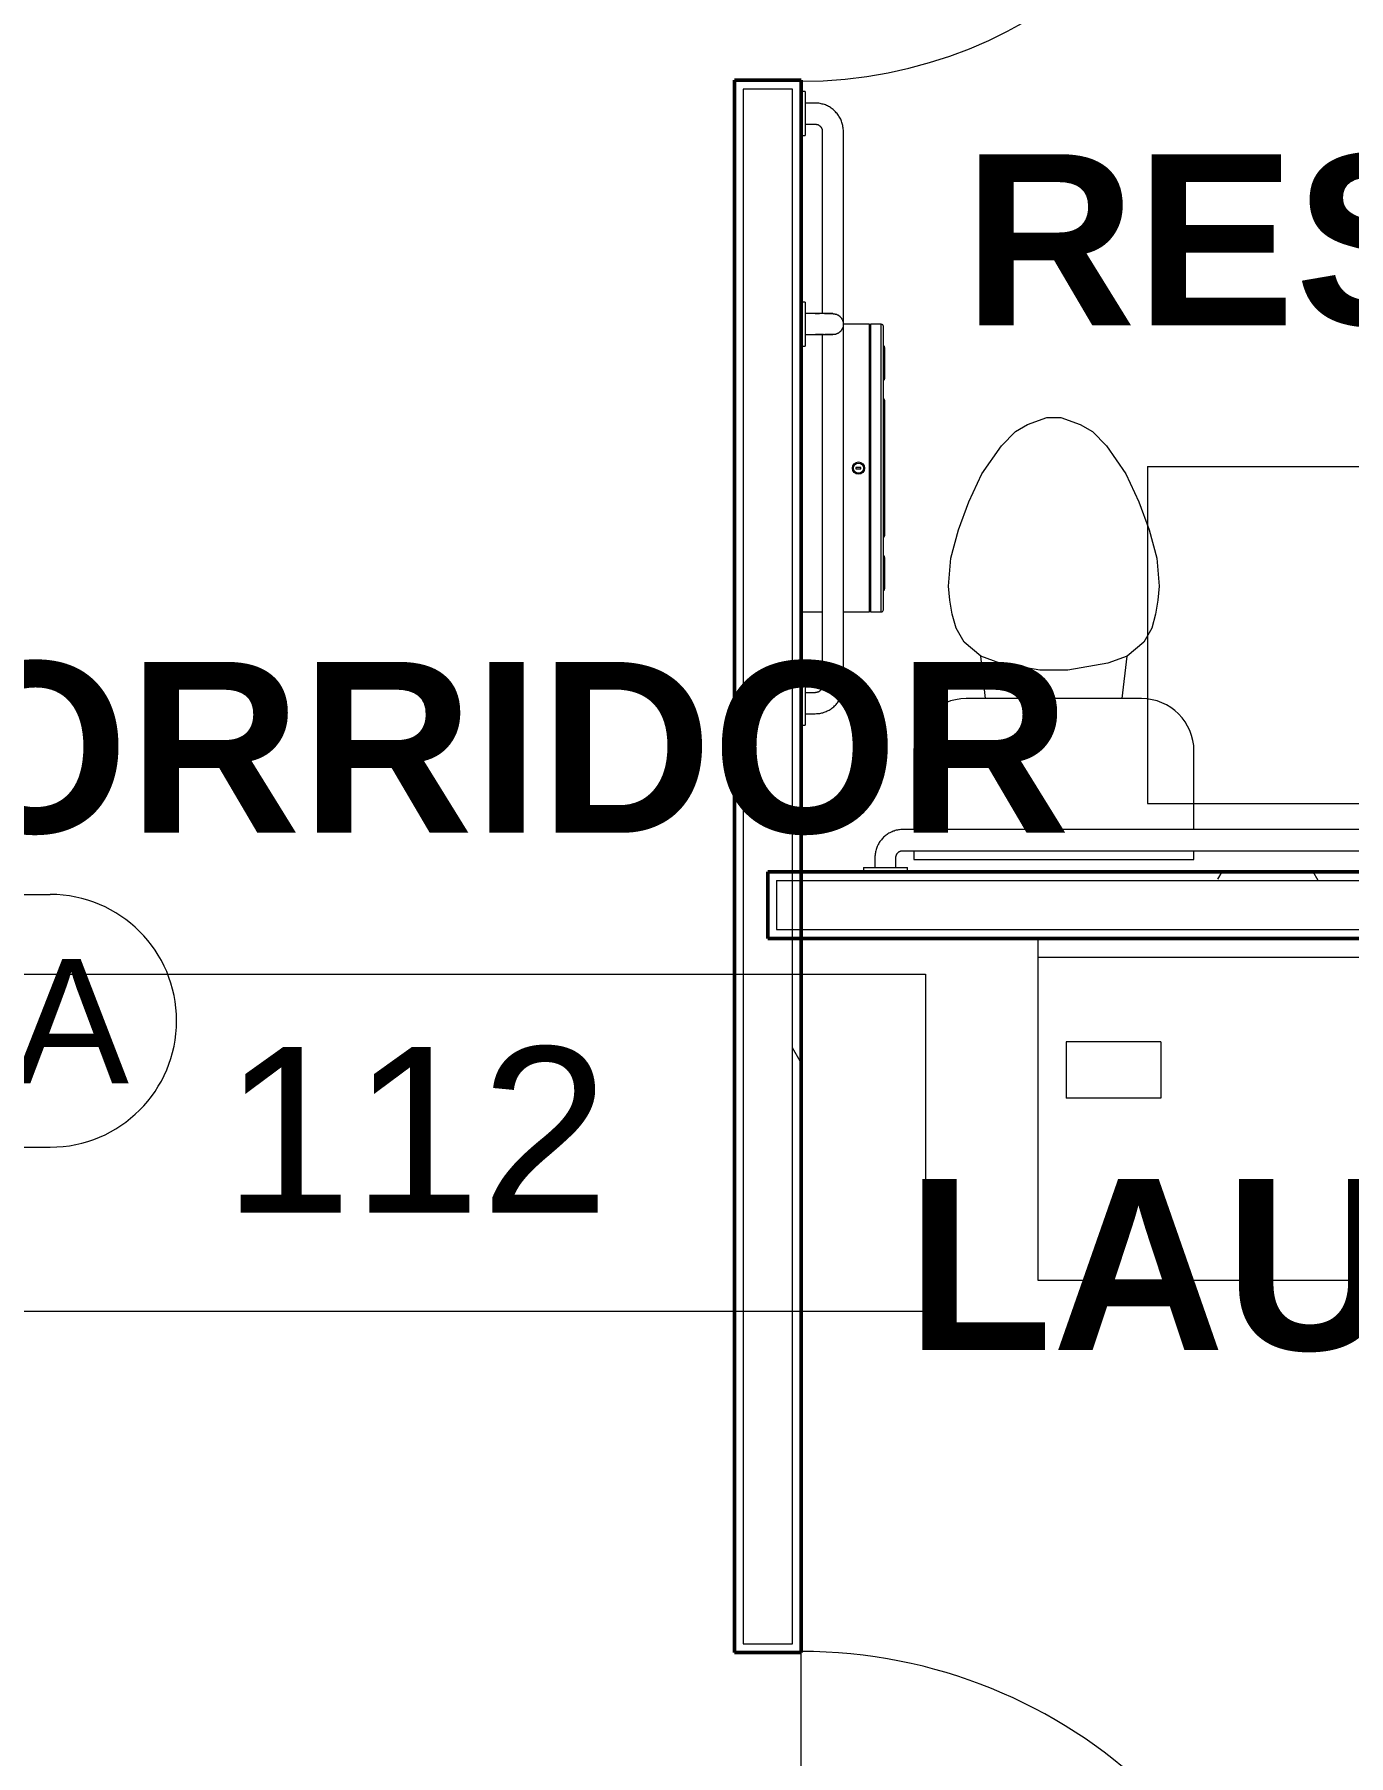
# Model space of a CAD drawing. Header units: inches. Extents: x 23906 to 26716, y -23130 to -20467.
# Drawn here: x 25119.9 to 25213.5, y -22524.4 to -22401.8 of the extents above; entities that cross this region are included whole.
import ezdxf

# ---------------------------------------------------------------- set-up
doc = ezdxf.new("R2010")
doc.units = ezdxf.units.IN
doc.header["$MEASUREMENT"] = 0
for name, color, linetype, lineweight in [('A-AREA-IDEN', 2, 'Continuous', 9), ('A-DOOR', 31, 'Continuous', 13), ('A-DOOR-IDEN', 31, 'Continuous', 9), ('A-FLOR', 192, 'Continuous', 13), ('A-WALL', 113, 'Continuous', 13), ('A-WALL-PATT', 111, 'Continuous', 50), ('I-WALL', 2, 'Continuous', 13), ('P-SANR-FIXT', 6, 'Continuous', 9), ('Q-SPCQ', 91, 'Continuous', 9)]:
    doc.layers.add(name, color=color, linetype=linetype, lineweight=lineweight)
doc.styles.add('Arial_1', font='arial.ttf', dxfattribs={"height": 8.851796})
doc.styles.add('Arial_2', font='arial.ttf', dxfattribs={"height": 11.802395})
doc.styles.add('Arial_B_1', font='arialbd.ttf', dxfattribs={"height": 12.177074})
pattern_1 = [(0, (0, 0), (30.72, 7.68), [1.267, -21.773, 1.267, -21.773, -122.88]), (0, (0, 0), (30.72, 7.68), [-46.08, 1.267, -44.813, 1.267, -21.773, -53.76]), (0, (0, 0), (30.72, 7.68), [-115.2, 1.267, -14.093, 1.267, -37.133]), (120, (11.52, 3.84), (-22.0110751, 22.7643004), [1.267, -21.773, 1.267, -21.773, -122.88]), (120, (11.52, 3.84), (-22.0110751, 22.7643004), [-46.08, 1.267, -44.813, 1.267, -21.773, -53.76]), (120, (11.52, 3.84), (-22.0110751, 22.7643004), [-115.2, 1.267, -14.093, 1.267, -37.133]), (240, (15.36, 19.2), (-8.7089249, -30.4443004), [1.267, -21.773, 1.267, -21.773, -122.88]), (240, (15.36, 19.2), (-8.7089249, -30.4443004), [-46.08, 1.267, -44.813, 1.267, -21.773, -53.76]), (240, (15.36, 19.2), (-8.7089249, -30.4443004), [-115.2, 1.267, -14.093, 1.267, -37.133])]

# ---------------------------------------------------------------- blocks, each defined once
blk = doc.blocks.new('Toilet-Domestic-3D - Toilet-Domestic-3D-V27-Enlarged First Floor Plan _East_')
at = {"layer": 'P-SANR-FIXT', "color": 7}
for p, q in [((-2.74, 11), (-1.87, 11.5)), ((-1.87, 11.5), (-0.5, 12)), ((-0.5, 12), (0.5, 12)), ((0.5, 12), (1.87, 11.5)), ((1.87, 11.5), (2.74, 11)), ((-5.13, 8), (-3.74, 10)), ((-3.74, 10), (-2.74, 11)), ((2.74, 11), (3.74, 10)), ((3.74, 10), (5.13, 8)), ((-6.06, 6), (-5.13, 8)), ((5.13, 8), (6.06, 6)), ((-6.79, 4), (-6.06, 6)), ((6.06, 6), (6.79, 4)), ((-7.33, 1.99), (-6.79, 4)), ((6.79, 4), (7.33, 1.99)), ((-7.5, 0), (-7.33, 1.99)), ((7.33, 1.99), (7.5, 0)), ((-7.41, -1), (-7.5, 0)), ((-7.24, -2), (-7.41, -1)), ((7.41, -1), (7.24, -2)), ((7.5, 0), (7.41, -1)), ((-6.97, -3), (-7.24, -2)), ((7.24, -2), (6.97, -3)), ((-6.4, -4), (-6.97, -3)), ((6.97, -3), (6.4, -4)), ((-5.21, -5), (-6.4, -4)), ((6.4, -4), (5.21, -5)), ((-3.84, -5.5), (-5.21, -5)), ((-4.86, -8.02), (-5.21, -5)), ((-1, -6), (-3.84, -5.5)), ((1, -6), (-1, -6)), ((3.84, -5.5), (1, -6)), ((5.21, -5), (3.84, -5.5)), ((4.86, -8.02), (5.21, -5)), ((6.25, -8.02), (-6.25, -8.02)), ((-9.98, -11.75), (-9.98, -17.35)), ((9.98, -17.35), (9.98, -11.75)), ((-9.98, -18.85), (-9.98, -19.48)), ((-9.98, -19.48), (9.98, -19.48)), ((9.98, -19.48), (9.98, -18.85))]:
    blk.add_line(p, q, dxfattribs=at)
for centre, start, end in [((-6.25, -11.75), 90, 180), ((6.25, -11.75), 0, 90)]:
    blk.add_arc(centre, 3.73, start, end, dxfattribs=at)
blk = doc.blocks.new('817_Grab_Bars - 8170-001420-V28-Enlarged First Floor Plan _East_')
at = {"layer": 'Q-SPCQ', "color": 7}
for p, q in [((25501.23, -22643.55), (25500.52, -22643.55)), ((25501.52, -22642.74), (25501.23, -22642.74)), ((25501.23, -22644.3), (25501.23, -22642.74)), ((25501.23, -22645.87), (25501.23, -22644.3)), ((25498.52, -22645.55), (25498.52, -22685.05)), ((25500.02, -22685.05), (25500.02, -22645.55)), ((25500.52, -22645.05), (25501.23, -22645.05)), ((25501.23, -22645.87), (25501.52, -22645.87)), ((25501.52, -22684.74), (25501.23, -22684.74)), ((25501.23, -22686.3), (25501.23, -22684.74)), ((25501.23, -22685.55), (25500.52, -22685.55)), ((25501.23, -22687.87), (25501.23, -22686.3)), ((25500.52, -22687.05), (25501.23, -22687.05)), ((25501.23, -22687.87), (25501.52, -22687.87))]:
    blk.add_line(p, q, dxfattribs=at)
at = {"layer": 'Q-SPCQ', "color": 7, "flags": 128}
for points in [[(25500.52, -22643.55), (25500.44, -22643.55), (25500.36, -22643.56), (25500.28, -22643.57), (25500.2, -22643.58), (25500.12, -22643.59), (25500.04, -22643.61), (25499.96, -22643.63), (25499.89, -22643.65), (25499.81, -22643.68), (25499.74, -22643.71), (25499.66, -22643.74), (25499.59, -22643.78), (25499.52, -22643.82), (25499.45, -22643.86), (25499.39, -22643.9), (25499.32, -22643.95), (25499.26, -22644), (25499.2, -22644.05), (25499.14, -22644.1), (25499.08, -22644.16), (25499.03, -22644.22), (25498.97, -22644.28), (25498.92, -22644.34), (25498.88, -22644.41), (25498.83, -22644.47), (25498.79, -22644.54), (25498.75, -22644.61), (25498.72, -22644.68), (25498.68, -22644.75), (25498.65, -22644.83), (25498.62, -22644.9), (25498.6, -22644.98), (25498.58, -22645.06), (25498.56, -22645.13), (25498.54, -22645.21), (25498.53, -22645.29), (25498.52, -22645.37), (25498.52, -22645.45), (25498.52, -22645.53), (25498.52, -22645.55)], [(25500.02, -22645.55), (25500.02, -22645.53), (25500.02, -22645.51), (25500.02, -22645.49), (25500.02, -22645.47), (25500.03, -22645.45), (25500.03, -22645.43), (25500.03, -22645.41), (25500.04, -22645.4), (25500.05, -22645.38), (25500.05, -22645.36), (25500.06, -22645.34), (25500.07, -22645.32), (25500.08, -22645.3), (25500.09, -22645.29), (25500.1, -22645.27), (25500.11, -22645.25), (25500.13, -22645.24), (25500.14, -22645.22), (25500.15, -22645.21), (25500.17, -22645.19), (25500.18, -22645.18), (25500.2, -22645.17), (25500.21, -22645.16), (25500.23, -22645.14), (25500.25, -22645.13), (25500.26, -22645.12), (25500.28, -22645.11), (25500.3, -22645.1), (25500.32, -22645.09), (25500.33, -22645.09), (25500.35, -22645.08), (25500.37, -22645.07), (25500.39, -22645.07), (25500.41, -22645.06), (25500.43, -22645.06), (25500.45, -22645.06), (25500.47, -22645.05), (25500.49, -22645.05), (25500.51, -22645.05), (25500.52, -22645.05)], [(25498.52, -22685.05), (25498.52, -22685.13), (25498.52, -22685.21), (25498.53, -22685.29), (25498.54, -22685.37), (25498.56, -22685.45), (25498.57, -22685.53), (25498.59, -22685.61), (25498.62, -22685.68), (25498.64, -22685.76), (25498.67, -22685.83), (25498.71, -22685.9), (25498.74, -22685.98), (25498.78, -22686.05), (25498.82, -22686.12), (25498.86, -22686.18), (25498.91, -22686.25), (25498.96, -22686.31), (25499.01, -22686.37), (25499.07, -22686.43), (25499.12, -22686.49), (25499.18, -22686.54), (25499.24, -22686.59), (25499.3, -22686.64), (25499.37, -22686.69), (25499.43, -22686.74), (25499.5, -22686.78), (25499.57, -22686.82), (25499.64, -22686.85), (25499.72, -22686.89), (25499.79, -22686.92), (25499.87, -22686.94), (25499.94, -22686.97), (25500.02, -22686.99), (25500.1, -22687.01), (25500.18, -22687.02), (25500.25, -22687.04), (25500.33, -22687.04), (25500.41, -22687.05), (25500.49, -22687.05), (25500.52, -22687.05)], [(25500.52, -22685.55), (25500.5, -22685.55), (25500.48, -22685.55), (25500.46, -22685.55), (25500.44, -22685.55), (25500.42, -22685.54), (25500.4, -22685.54), (25500.38, -22685.53), (25500.36, -22685.53), (25500.34, -22685.52), (25500.32, -22685.51), (25500.3, -22685.51), (25500.28, -22685.5), (25500.27, -22685.49), (25500.25, -22685.48), (25500.23, -22685.47), (25500.22, -22685.45), (25500.2, -22685.44), (25500.19, -22685.43), (25500.17, -22685.42), (25500.16, -22685.4), (25500.14, -22685.39), (25500.13, -22685.37), (25500.12, -22685.36), (25500.11, -22685.34), (25500.09, -22685.32), (25500.08, -22685.31), (25500.07, -22685.29), (25500.07, -22685.27), (25500.06, -22685.25), (25500.05, -22685.23), (25500.04, -22685.22), (25500.04, -22685.2), (25500.03, -22685.18), (25500.03, -22685.16), (25500.02, -22685.14), (25500.02, -22685.12), (25500.02, -22685.1), (25500.02, -22685.08), (25500.02, -22685.06), (25500.02, -22685.05)]]:
    blk.add_lwpolyline(points, dxfattribs=at)
blk = doc.blocks.new('817_Grab_Bars - 8170-001420-25752-Enlarged First Floor Plan _East_')
at = {"layer": 'Q-SPCQ', "color": 7}
for p, q in [((25488.27, -22688.3), (25448.77, -22688.3)), ((25446.77, -22690.3), (25446.77, -22691.02)), ((25448.27, -22691.02), (25448.27, -22690.3)), ((25448.77, -22689.8), (25461.77, -22689.8)), ((25463.26, -22689.8), (25488.27, -22689.8)), ((25488.77, -22690.3), (25488.77, -22691.02)), ((25490.27, -22691.02), (25490.27, -22690.3)), ((25445.95, -22691.02), (25445.95, -22691.3)), ((25445.95, -22691.02), (25447.52, -22691.02)), ((25447.52, -22691.02), (25449.08, -22691.02)), ((25449.08, -22691.3), (25449.08, -22691.02)), ((25487.95, -22691.02), (25487.95, -22691.3)), ((25487.95, -22691.02), (25489.52, -22691.02)), ((25489.52, -22691.02), (25491.08, -22691.02)), ((25491.08, -22691.3), (25491.08, -22691.02))]:
    blk.add_line(p, q, dxfattribs=at)
at = {"layer": 'Q-SPCQ', "color": 7, "flags": 128}
for points in [[(25448.77, -22688.3), (25448.69, -22688.3), (25448.61, -22688.31), (25448.53, -22688.32), (25448.45, -22688.33), (25448.37, -22688.34), (25448.29, -22688.36), (25448.21, -22688.38), (25448.14, -22688.4), (25448.06, -22688.43), (25447.99, -22688.46), (25447.91, -22688.49), (25447.84, -22688.53), (25447.77, -22688.57), (25447.7, -22688.61), (25447.64, -22688.65), (25447.57, -22688.7), (25447.51, -22688.75), (25447.45, -22688.8), (25447.39, -22688.85), (25447.33, -22688.91), (25447.28, -22688.97), (25447.22, -22689.03), (25447.17, -22689.09), (25447.13, -22689.16), (25447.08, -22689.22), (25447.04, -22689.29), (25447, -22689.36), (25446.97, -22689.43), (25446.93, -22689.5), (25446.9, -22689.58), (25446.87, -22689.65), (25446.85, -22689.73), (25446.83, -22689.81), (25446.81, -22689.88), (25446.79, -22689.96), (25446.78, -22690.04), (25446.77, -22690.12), (25446.77, -22690.2), (25446.77, -22690.28), (25446.77, -22690.3)], [(25490.27, -22690.3), (25490.26, -22690.22), (25490.26, -22690.14), (25490.25, -22690.06), (25490.24, -22689.98), (25490.23, -22689.91), (25490.21, -22689.83), (25490.19, -22689.75), (25490.16, -22689.67), (25490.14, -22689.6), (25490.11, -22689.52), (25490.07, -22689.45), (25490.04, -22689.38), (25490, -22689.31), (25489.96, -22689.24), (25489.92, -22689.17), (25489.87, -22689.11), (25489.82, -22689.05), (25489.77, -22688.98), (25489.71, -22688.92), (25489.66, -22688.87), (25489.6, -22688.81), (25489.54, -22688.76), (25489.48, -22688.71), (25489.41, -22688.66), (25489.35, -22688.62), (25489.28, -22688.58), (25489.21, -22688.54), (25489.14, -22688.5), (25489.06, -22688.47), (25488.99, -22688.44), (25488.91, -22688.41), (25488.84, -22688.39), (25488.76, -22688.37), (25488.68, -22688.35), (25488.61, -22688.33), (25488.53, -22688.32), (25488.45, -22688.31), (25488.37, -22688.31), (25488.29, -22688.3), (25488.27, -22688.3)], [(25448.27, -22690.3), (25448.27, -22690.28), (25448.27, -22690.26), (25448.27, -22690.24), (25448.27, -22690.22), (25448.28, -22690.2), (25448.28, -22690.18), (25448.28, -22690.16), (25448.29, -22690.15), (25448.3, -22690.13), (25448.3, -22690.11), (25448.31, -22690.09), (25448.32, -22690.07), (25448.33, -22690.05), (25448.34, -22690.04), (25448.35, -22690.02), (25448.36, -22690), (25448.38, -22689.99), (25448.39, -22689.97), (25448.4, -22689.96), (25448.42, -22689.94), (25448.43, -22689.93), (25448.45, -22689.92), (25448.46, -22689.91), (25448.48, -22689.89), (25448.5, -22689.88), (25448.51, -22689.87), (25448.53, -22689.86), (25448.55, -22689.85), (25448.57, -22689.84), (25448.58, -22689.84), (25448.6, -22689.83), (25448.62, -22689.82), (25448.64, -22689.82), (25448.66, -22689.81), (25448.68, -22689.81), (25448.7, -22689.81), (25448.72, -22689.8), (25448.74, -22689.8), (25448.76, -22689.8), (25448.77, -22689.8)], [(25488.27, -22689.8), (25488.29, -22689.8), (25488.31, -22689.8), (25488.33, -22689.81), (25488.34, -22689.81), (25488.36, -22689.81), (25488.38, -22689.82), (25488.4, -22689.82), (25488.42, -22689.83), (25488.44, -22689.83), (25488.46, -22689.84), (25488.48, -22689.85), (25488.5, -22689.86), (25488.51, -22689.87), (25488.53, -22689.88), (25488.55, -22689.89), (25488.56, -22689.9), (25488.58, -22689.91), (25488.59, -22689.93), (25488.61, -22689.94), (25488.62, -22689.95), (25488.64, -22689.97), (25488.65, -22689.98), (25488.66, -22690), (25488.67, -22690.02), (25488.69, -22690.03), (25488.7, -22690.05), (25488.71, -22690.07), (25488.72, -22690.08), (25488.72, -22690.1), (25488.73, -22690.12), (25488.74, -22690.14), (25488.74, -22690.16), (25488.75, -22690.18), (25488.75, -22690.2), (25488.76, -22690.22), (25488.76, -22690.24), (25488.76, -22690.26), (25488.76, -22690.28), (25488.77, -22690.3), (25488.77, -22690.3)]]:
    blk.add_lwpolyline(points, dxfattribs=at)
blk = doc.blocks.new('Dispenser-Toilet_Tissue-Frost_Products_LTD_-Jumbo-169 - Steel-Brushed-Stainless_Steel-39538-Enlarged First Floor Plan _East_')
at = {"layer": 'Q-SPCQ', "color": 50, "lineweight": 20}
for p, q in [((25466.36, -22685.34), (25464.19, -22685.34)), ((25477.52, -22685.34), (25468.01, -22685.34)), ((25481.34, -22685.34), (25479.17, -22685.34)), ((25483.01, -22685.6), (25462.52, -22685.6)), ((25462.52, -22685.6), (25462.52, -22686.37)), ((25462.52, -22686.37), (25462.58, -22686.37)), ((25462.52, -22686.46), (25483.01, -22686.46)), ((25462.52, -22686.46), (25462.52, -22688.3)), ((25462.58, -22686.37), (25482.96, -22686.37)), ((25462.58, -22686.37), (25462.58, -22686.4)), ((25482.96, -22686.4), (25462.58, -22686.4)), ((25464.03, -22685.44), (25462.68, -22685.44)), ((25481.5, -22685.44), (25464.03, -22685.44)), ((25467.83, -22685.44), (25466.52, -22685.44)), ((25479.01, -22685.44), (25477.7, -22685.44)), ((25482.86, -22685.44), (25481.5, -22685.44)), ((25482.96, -22686.4), (25482.96, -22686.37)), ((25482.96, -22686.37), (25483.01, -22686.37)), ((25483.01, -22686.37), (25483.01, -22685.6)), ((25483.01, -22688.3), (25483.01, -22686.46)), ((25472.81, -22687.06), (25472.73, -22687.06)), ((25472.73, -22687.06), (25472.73, -22687.4)), ((25472.73, -22687.4), (25472.81, -22687.4)), ((25472.81, -22687.4), (25472.81, -22687.06)), ((25483.01, -22691.3), (25483.01, -22689.8))]:
    blk.add_line(p, q, dxfattribs=at)
for radius in [0.438, 0.358]:
    blk.add_circle((25472.77, -22687.22), radius, dxfattribs=at)
for centre, radius, start, end in [((25464.19, -22685.52), 0.18, 90, 153.6122), ((25465.74, -22685.46), 0.118, 100.8116, 172.3569), ((25465.74, -22685.49), 0.151, 19.6341, 87.321), ((25465.76, -22685.49), 0.151, 19.6341, 86.8331), ((25465.77, -22685.52), 0.18, 26.3878, 90), ((25466.34, -22685.46), 0.119, 100.0401, 171.5195), ((25466.34, -22685.49), 0.151, 19.6341, 87.321), ((25466.35, -22685.49), 0.151, 19.6341, 87.321), ((25466.36, -22685.52), 0.18, 26.3878, 90), ((25468.01, -22685.56), 0.22, 90, 146.9443), ((25477.52, -22685.56), 0.22, 33.0557, 90), ((25479.17, -22685.52), 0.18, 90, 153.6122), ((25479.18, -22685.49), 0.151, 92.679, 160.3659), ((25479.19, -22685.49), 0.151, 92.679, 160.3659), ((25479.19, -22685.46), 0.119, 8.4805, 79.9599), ((25479.76, -22685.52), 0.18, 90, 153.6084), ((25479.77, -22685.49), 0.151, 93.1667, 160.3726), ((25479.79, -22685.49), 0.151, 92.679, 160.3653), ((25479.79, -22685.46), 0.118, 7.6431, 79.1884), ((25481.34, -22685.52), 0.18, 26.3878, 90), ((25462.68, -22685.6), 0.16, 90, 180), ((25462.58, -22686.46), 0.06, 90, 180), ((25482.85, -22685.6), 0.16, 0, 89.0019), ((25482.95, -22686.46), 0.0601, 0, 87.3185)]:
    blk.add_arc(centre, radius, start, end, dxfattribs=at)
blk = doc.blocks.new('817_Grab_Bars - 8170-001180-V30-Enlarged First Floor Plan _East_')
at = {"layer": 'Q-SPCQ', "color": 7}
for p, q in [((25460.95, -22632.3), (25460.95, -22632.58)), ((25464.08, -22632.58), (25460.95, -22632.58)), ((25461.77, -22632.58), (25461.77, -22633.3)), ((25463.27, -22633.3), (25463.27, -22632.58)), ((25464.08, -22632.58), (25464.08, -22632.3))]:
    blk.add_line(p, q, dxfattribs=at)
at = {"layer": 'Q-SPCQ', "color": 7, "flags": 128}
for points in [[(25461.77, -22633.3), (25461.77, -22633.35), (25461.77, -22633.4), (25461.77, -22633.45), (25461.77, -22633.5), (25461.77, -22633.55), (25461.77, -22633.6), (25461.77, -22633.65), (25461.77, -22633.7), (25461.77, -22633.74), (25461.77, -22633.79), (25461.77, -22633.84), (25461.77, -22633.88), (25461.77, -22633.92), (25461.77, -22633.97), (25461.77, -22634.01), (25461.77, -22634.05), (25461.77, -22634.09), (25461.77, -22634.13), (25461.77, -22634.16), (25461.77, -22634.2), (25461.77, -22634.23), (25461.77, -22634.27), (25461.77, -22634.3), (25461.77, -22634.33), (25461.77, -22634.35), (25461.77, -22634.38), (25461.77, -22634.41), (25461.77, -22634.43), (25461.77, -22634.45), (25461.77, -22634.47), (25461.77, -22634.49), (25461.77, -22634.5), (25461.77, -22634.51), (25461.77, -22634.53), (25461.77, -22634.53), (25461.77, -22634.54), (25461.77, -22634.55), (25461.77, -22634.55), (25461.77, -22634.55)], [(25461.77, -22633.89), (25461.77, -22633.85), (25461.77, -22633.8), (25461.77, -22633.76), (25461.77, -22633.71), (25461.77, -22633.66), (25461.77, -22633.61), (25461.77, -22633.56), (25461.77, -22633.52), (25461.77, -22633.47), (25461.77, -22633.42), (25461.77, -22633.37), (25461.77, -22633.32)], [(25463.27, -22634.55), (25463.27, -22634.55), (25463.27, -22634.55), (25463.27, -22634.54), (25463.27, -22634.54), (25463.27, -22634.53), (25463.27, -22634.52), (25463.27, -22634.5), (25463.27, -22634.49), (25463.27, -22634.47), (25463.27, -22634.45), (25463.27, -22634.43), (25463.27, -22634.41), (25463.27, -22634.39), (25463.27, -22634.36), (25463.27, -22634.33), (25463.27, -22634.31), (25463.27, -22634.27), (25463.27, -22634.24), (25463.27, -22634.21), (25463.27, -22634.17), (25463.27, -22634.14), (25463.27, -22634.1), (25463.27, -22634.06), (25463.27, -22634.02), (25463.27, -22633.98), (25463.27, -22633.94), (25463.27, -22633.89), (25463.27, -22633.85), (25463.27, -22633.8), (25463.27, -22633.76), (25463.27, -22633.71), (25463.27, -22633.66), (25463.27, -22633.61), (25463.27, -22633.56), (25463.27, -22633.52), (25463.27, -22633.47), (25463.27, -22633.42), (25463.27, -22633.37), (25463.27, -22633.32), (25463.27, -22633.3)], [(25463.27, -22633.3), (25463.27, -22633.35), (25463.27, -22633.4), (25463.27, -22633.45), (25463.27, -22633.5), (25463.27, -22633.55), (25463.27, -22633.6)], [(25461.77, -22634.55), (25461.77, -22634.55), (25461.77, -22634.55), (25461.77, -22634.54), (25461.77, -22634.54), (25461.77, -22634.53), (25461.77, -22634.52), (25461.77, -22634.5), (25461.77, -22634.49), (25461.77, -22634.47), (25461.77, -22634.45), (25461.77, -22634.43), (25461.77, -22634.41), (25461.77, -22634.39), (25461.77, -22634.36), (25461.77, -22634.33), (25461.77, -22634.31), (25461.77, -22634.27), (25461.77, -22634.24), (25461.77, -22634.21), (25461.77, -22634.17), (25461.77, -22634.14), (25461.77, -22634.1), (25461.77, -22634.06), (25461.77, -22634.02), (25461.77, -22633.98)], [(25462.28, -22635.26), (25462.25, -22635.25), (25462.22, -22635.24), (25462.2, -22635.23), (25462.17, -22635.22), (25462.14, -22635.2), (25462.12, -22635.19), (25462.09, -22635.17), (25462.07, -22635.15), (25462.04, -22635.14), (25462.02, -22635.12), (25462, -22635.1), (25461.98, -22635.08), (25461.96, -22635.05), (25461.94, -22635.03), (25461.92, -22635.01), (25461.9, -22634.98), (25461.88, -22634.96), (25461.87, -22634.93), (25461.85, -22634.91), (25461.84, -22634.88), (25461.83, -22634.85), (25461.82, -22634.82), (25461.81, -22634.8), (25461.8, -22634.77), (25461.79, -22634.74), (25461.78, -22634.71), (25461.78, -22634.68), (25461.77, -22634.65), (25461.77, -22634.62), (25461.77, -22634.59), (25461.77, -22634.56), (25461.77, -22634.55)], [(25463.27, -22634.55), (25463.26, -22634.58), (25463.26, -22634.61), (25463.26, -22634.64), (25463.26, -22634.67), (25463.25, -22634.7), (25463.24, -22634.73), (25463.24, -22634.76), (25463.23, -22634.79), (25463.22, -22634.82), (25463.21, -22634.84), (25463.19, -22634.87), (25463.18, -22634.9), (25463.17, -22634.93), (25463.15, -22634.95), (25463.13, -22634.98), (25463.12, -22635), (25463.1, -22635.02), (25463.08, -22635.05), (25463.06, -22635.07), (25463.04, -22635.09), (25463.02, -22635.11), (25462.99, -22635.13), (25462.97, -22635.15), (25462.95, -22635.17), (25462.92, -22635.18), (25462.89, -22635.2), (25462.87, -22635.21), (25462.84, -22635.23), (25462.81, -22635.24), (25462.79, -22635.25), (25462.76, -22635.26), (25462.73, -22635.27), (25462.7, -22635.28)], [(25463.27, -22633.97), (25463.27, -22634.01), (25463.27, -22634.05), (25463.27, -22634.09), (25463.27, -22634.13), (25463.27, -22634.16), (25463.27, -22634.2), (25463.27, -22634.23), (25463.27, -22634.27), (25463.27, -22634.3), (25463.27, -22634.33), (25463.27, -22634.35), (25463.27, -22634.38), (25463.27, -22634.41), (25463.27, -22634.43), (25463.27, -22634.45), (25463.27, -22634.47), (25463.27, -22634.49), (25463.27, -22634.5), (25463.27, -22634.51), (25463.27, -22634.53), (25463.27, -22634.53), (25463.27, -22634.54), (25463.27, -22634.55), (25463.27, -22634.55), (25463.27, -22634.55)]]:
    blk.add_lwpolyline(points, dxfattribs=at)
blk = doc.blocks.new('Locker Rooms and Restrooms_rvt-1-Enlarged First Floor Plan _East_')
at = {"layer": 'A-WALL-PATT', "lineweight": 9}
h = blk.add_hatch(dxfattribs=at)
h.set_pattern_fill('FP_8', style=0, pattern_type=2)
h.set_pattern_definition(pattern_1)
h.paths.add_polyline_path([(25172.77, -22465.55), (25172.77, -22462.05), (25262.02, -22462.05), (25262.02, -22461.43), (25172.14, -22461.43), (25172.14, -22465.55)], flags=0)
h.paths.add_polyline_path([(25265.52, -22462.05), (25266.05, -22462.05), (25266.05, -22461.43), (25265.52, -22461.43)], flags=0)
h = blk.add_hatch(dxfattribs=at)
h.set_pattern_fill('FP_8', style=0, pattern_type=2)
h.set_pattern_definition(pattern_1)
h.paths.add_polyline_path([(25234.92, -22466.18), (25266.05, -22466.18), (25266.05, -22465.55), (25172.14, -22465.55), (25172.14, -22466.18), (25218.07, -22466.18)], flags=0)
at = {"layer": 'A-WALL', "color": 10}
for p, q in [((25172.77, -22462.05), (25172.77, -22465.55)), ((25172.77, -22462.05), (25262.02, -22462.05)), ((25172.77, -22465.55), (25266.05, -22465.55))]:
    blk.add_line(p, q, dxfattribs=at)
at = {"layer": 'I-WALL', "color": 250, "lineweight": 50}
for p, q in [((25261.39, -22461.43), (25172.14, -22461.43)), ((25172.14, -22461.43), (25172.14, -22462.05)), ((25172.14, -22462.05), (25172.14, -22465.55)), ((25172.14, -22465.55), (25172.14, -22466.18)), ((25172.14, -22466.18), (25266.05, -22466.18))]:
    blk.add_line(p, q, dxfattribs=at)
at = {"color": 10, "lineweight": 13}
for name, p, rotation in [('817_Grab_Bars - 8170-001420-25752-Enlarged First Floor Plan _East_', (47865.82, 3040.09), 270), ('817_Grab_Bars - 8170-001180-V30-Enlarged First Floor Plan _East_', (2542.21, -47884.94), 90.00000000000034), ('Dispenser-Toilet_Tissue-Frost_Products_LTD_-Jumbo-169 - Steel-Brushed-Stainless_Steel-39538-Enlarged First Floor Plan _East_', (47865.82, 3040.09), 270), ('817_Grab_Bars - 8170-001420-V28-Enlarged First Floor Plan _East_', (47866.82, 3040.09), 270)]:
    blk.add_blockref(name, p, dxfattribs=dict(at, rotation=rotation))
blk.add_blockref('Toilet-Domestic-3D - Toilet-Domestic-3D-V27-Enlarged First Floor Plan _East_', (25192.52, -22441.08), dxfattribs=at)
blk = doc.blocks.new('Struct_Xcel_Sports Complex_rvt-1-Enlarged First Floor Plan _East_')
at = {"layer": 'A-FLOR', "color": 10}
blk.add_line((25174.52, -22553.05), (25174.52, -22517.05), dxfattribs=at)
blk = doc.blocks.new('Single-Flush - 36_ x 84_-1318898-Enlarged First Floor Plan _East_')
at = {"layer": 'A-DOOR', "lineweight": 20}
for p, q in [((16, 2.37), (16, 38.39)), ((18, 38.39), (16, 38.39)), ((18, 2.37), (18, 38.39)), ((18, 2.37), (16, 2.37))]:
    blk.add_line(p, q, dxfattribs=at)
at = {"layer": 'A-DOOR', "lineweight": 9}
blk.add_arc((18, 2.37), 36.07, 93.1789, 180, dxfattribs=at)
blk = doc.blocks.new('Single-Flush - 32_ x 84_-460923-Enlarged First Floor Plan _East_')
at = {"layer": 'A-DOOR', "lineweight": 20}
for p, q in [((14, -2.37), (14, -34.38)), ((16, -2.37), (14, -2.37)), ((16, -2.37), (16, -34.38)), ((16, -34.38), (14, -34.38))]:
    blk.add_line(p, q, dxfattribs=at)
at = {"layer": 'A-DOOR', "lineweight": 9}
blk.add_arc((16, -2.37), 32.07, 180, 266.4241, dxfattribs=at)
blk = doc.blocks.new('Dryer - 27_ x 25_ x 35_-V6-Enlarged First Floor Plan _East_')
at = {"layer": 'Q-SPCQ'}
for p, q in [((1.42, 0.11), (28.42, 0.11)), ((1.42, -23.48), (1.42, 0.11)), ((28.42, 0.11), (28.42, -24.26)), ((19.67, -12.89), (26.42, -12.89)), ((19.67, -16.89), (19.67, -12.89)), ((26.42, -16.89), (26.42, -12.89)), ((19.67, -16.89), (26.42, -16.89)), ((1.42, -22.89), (28.42, -22.89))]:
    blk.add_line(p, q, dxfattribs=at)
blk = doc.blocks.new('Door Tag - Door Tag-4658-Enlarged First Floor Plan _East_')
at = {"layer": 'A-DOOR-IDEN'}
for p, q in [((-0.109375, 0.09375), (0.109375, 0.09375)), ((-0.109375, -0.09375), (0.109375, -0.09375))]:
    blk.add_line(p, q, dxfattribs=at)
for centre, start, end in [((-0.109375, 0), 90, 270), ((0.109375, 0), 270, 90)]:
    blk.add_arc(centre, 0.09375, start, end, dxfattribs=at)
blk = doc.blocks.new('Room Tag - Room Tag-1304355-Enlarged First Floor Plan _East_')
at = {"layer": 'A-AREA-IDEN'}
for p, q in [((-0.375, -0.0625), (-0.375, -0.3125)), ((-0.375, -0.0625), (0.375, -0.0625)), ((0.375, -0.0625), (0.375, -0.3125)), ((-0.375, -0.3125), (0.375, -0.3125))]:
    blk.add_line(p, q, dxfattribs=at)

msp = doc.modelspace()

# ---------------------------------------------------------------- hatches: boundary and pattern name
at = {"layer": 'A-WALL-PATT', "lineweight": 9}
h = msp.add_hatch(dxfattribs=at)
h.set_pattern_fill('FP_8', color=256, style=0, pattern_type=2)
h.set_pattern_definition(pattern_1)
h.paths.add_polyline_path([(25169.77, -22787.3), (25170.39, -22787.3), (25170.39, -22627.05), (25169.77, -22627.05), (25169.77, -22786.55)], flags=0)
h.paths.add_polyline_path([(25169.77, -22623.55), (25170.39, -22623.55), (25170.39, -22602.68), (25172.14, -22602.68), (25172.14, -22602.05), (25169.77, -22602.05), (25169.77, -22622.93)], flags=0)
h.paths.add_polyline_path([(25169.77, -22566.05), (25172.14, -22566.05), (25172.14, -22565.43), (25170.39, -22565.43), (25170.39, -22553.68), (25172.14, -22553.68), (25172.14, -22553.05), (25169.77, -22553.05)], flags=0)
h.paths.add_polyline_path([(25172.14, -22517.05), (25172.14, -22516.43), (25170.39, -22516.43), (25170.39, -22405.68), (25172.14, -22405.68), (25172.14, -22405.05), (25169.77, -22405.05), (25169.77, -22517.05)], flags=0)
h.paths.add_polyline_path([(25169.77, -22373.05), (25172.14, -22373.05), (25172.14, -22372.43), (25170.39, -22372.43), (25170.39, -22369.55), (25169.77, -22369.55)], flags=0)
h = msp.add_hatch(dxfattribs=at)
h.set_pattern_fill('FP_8', color=256, style=0, pattern_type=2)
h.set_pattern_definition(pattern_1)
h.paths.add_polyline_path([(25173.89, -22787.3), (25174.52, -22787.3), (25174.52, -22602.05), (25172.14, -22602.05), (25172.14, -22602.68), (25173.89, -22602.68), (25173.89, -22786.55)], flags=0)
h.paths.add_polyline_path([(25174.52, -22566.05), (25174.52, -22561.05), (25173.89, -22561.05), (25173.89, -22565.43), (25172.14, -22565.43), (25172.14, -22566.05)], flags=0)
h.paths.add_polyline_path([(25174.52, -22557.55), (25174.52, -22553.05), (25172.14, -22553.05), (25172.14, -22553.68), (25173.89, -22553.68), (25173.89, -22557.55)], flags=0)
h.paths.add_polyline_path([(25172.14, -22517.05), (25174.52, -22517.05), (25174.52, -22405.05), (25172.14, -22405.05), (25172.14, -22405.68), (25173.89, -22405.68), (25173.89, -22516.43), (25172.14, -22516.43)], flags=0)
h.paths.add_polyline_path([(25172.14, -22373.05), (25174.52, -22373.05), (25174.52, -22369.55), (25170.39, -22369.55), (25170.39, -22370.18), (25173.89, -22370.18), (25173.89, -22372.43), (25172.14, -22372.43)], flags=0)

# ---------------------------------------------------------------- linework, layer by layer
at = {"layer": 'A-WALL'}
for p, q in [((25170.39, -22405.68), (25170.39, -22516.43)), ((25173.89, -22405.68), (25170.39, -22405.68)), ((25173.89, -22516.43), (25173.89, -22405.68)), ((25170.39, -22516.43), (25173.89, -22516.43))]:
    msp.add_line(p, q, dxfattribs=at)
at = {"layer": 'I-WALL', "lineweight": 50}
for p, q in [((25174.52, -22405.05), (25169.77, -22405.05)), ((25169.77, -22405.05), (25169.77, -22517.05)), ((25174.52, -22517.05), (25174.52, -22405.05)), ((25169.77, -22517.05), (25174.52, -22517.05))]:
    msp.add_line(p, q, dxfattribs=at)

# ---------------------------------------------------------------- block references
at = {"lineweight": 5}
for name in ['Struct_Xcel_Sports Complex_rvt-1-Enlarged First Floor Plan _East_', 'Locker Rooms and Restrooms_rvt-1-Enlarged First Floor Plan _East_']:
    msp.add_blockref(name, (0, 0), dxfattribs=at)
at = {"layer": 'A-AREA-IDEN', "xscale": 95.99999999999994, "yscale": 95.99999999999994, "zscale": 95.99999999999994}
for p in [(25235.2, -22426.56), (25147.37, -22462.73)]:
    msp.add_blockref('Room Tag - Room Tag-1304355-Enlarged First Floor Plan _East_', p, dxfattribs=at)
at = {"layer": 'A-DOOR'}
for name, p, rotation in [('Single-Flush - 32_ x 84_-460923-Enlarged First Floor Plan _East_', (25172.14, -22389.05), 90), ('Single-Flush - 36_ x 84_-1318898-Enlarged First Floor Plan _East_', (25172.14, -22535.05), 270)]:
    msp.add_blockref(name, p, dxfattribs=dict(at, rotation=rotation))
at = {"layer": 'A-DOOR-IDEN', "xscale": 95.99999999999994, "yscale": 95.99999999999994, "zscale": 95.99999999999994}
msp.add_blockref('Door Tag - Door Tag-4658-Enlarged First Floor Plan _East_', (25110.52, -22472.05), dxfattribs=at)
at = {"layer": 'Q-SPCQ', "rotation": 180}
msp.add_blockref('Dryer - 27_ x 25_ x 35_-V6-Enlarged First Floor Plan _East_', (25219.81, -22490.44), dxfattribs=at)

# ---------------------------------------------------------------- texts
at = {"layer": 'A-AREA-IDEN', "attachment_point": 2, "line_spacing_factor": 0.938532}
for s, insert, char_height, width, style in [('RESTROOM', (25235.21, -22410.32), 12.177, 114.048, 'Arial_B_1'), ('CORRIDOR', (25147.38, -22446.48), 12.177, 107.568, 'Arial_B_1'), ('112', (25147.09, -22473.92), 11.802, 32.832, 'Arial_2'), ('LAUNDRY ROOM', (25252.41, -22483.32), 12.1771, 163.008, 'Arial_B_1')]:
    msp.add_mtext(s, dxfattribs=dict(at, insert=insert, char_height=char_height, width=width, style=style))
at = {"layer": 'A-DOOR-IDEN', "insert": (25110.47, -22467.65), "char_height": 8.852, "width": 38.556, "attachment_point": 2, "line_spacing_factor": 0.938532, "style": 'Arial_1'}
msp.add_mtext('111.A', dxfattribs=at)

doc.saveas('drawing.dxf')
